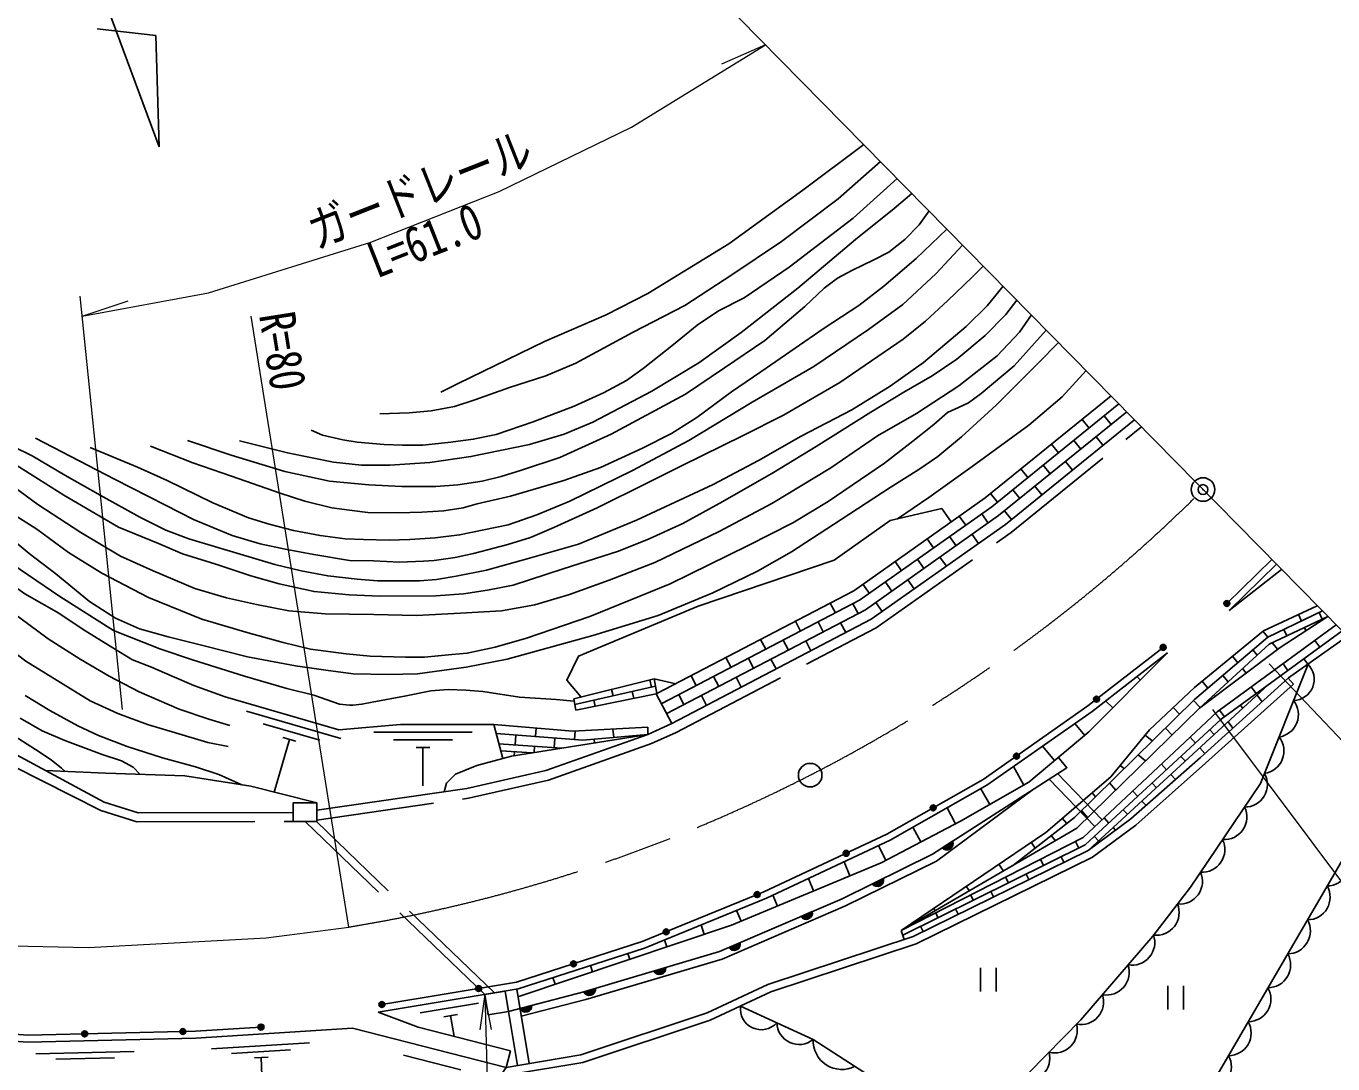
# Model space of a CAD drawing. Units: millimetres at full size, sheet at 1:1000; details may follow other scales. Extents: x 40000 to 680000, y 20000 to 380000.
# Drawn here: x 325136 to 391675, y 266594 to 319427 of the extents above; entities that cross this region are included whole.
import ezdxf
from ezdxf.enums import TextEntityAlignment as Align

# ---------------------------------------------------------------- set-up
doc = ezdxf.new("R2010")
doc.units = ezdxf.units.MM
doc.header["$LTSCALE"] = 1000
doc.header["$PDMODE"] = 32
doc.header["$PDSIZE"] = 500
doc.linetypes.add('CHAIN', pattern=[18.5, 12, -1.5, 3.5, -1.5])
doc.linetypes.add('DASHED', pattern=[7.5, 6, -1.5])
for name, color, linetype, lineweight in [('M-BGD', 7, 'Continuous', 25), ('M-BMK', 2, 'CHAIN', 13), ('M-BMK-OTRS', 5, 'Continuous', 25), ('M-BMK-SRVR', 3, 'Continuous', 25), ('M-STR-HTXT', 7, 'Continuous', 13)]:
    doc.layers.add(name, color=color, linetype=linetype, lineweight=lineweight)
doc.layers.add('M-OTRS', color=6, linetype='Continuous')
doc.styles.add('ＭＳ ゴシック', font='')
doc.styles.get('ＭＳ ゴシック').set_extended_font_data('MS Gothic')

# ---------------------------------------------------------------- blocks, each defined once
blk = doc.blocks.new('open_arrow')
at = {"color": 0, "linetype": 'Continuous', "lineweight": -2}
blk.add_lwpolyline([(7.5, 1.25), (0, 0), (7.5, -1.25)], dxfattribs=at)

msp = doc.modelspace()

# ---------------------------------------------------------------- hatches: boundary and pattern name
at = {"layer": 'M-BGD'}
for points in [[(386125, 290031, -1), (386425, 290031, -1)], [(382887, 287800, -1), (383187, 287800, -1)], [(379521, 285065, -1), (379758, 285249, -0.41421), (379731, 285038, -0.41421)], [(375439, 282177, -1), (375685, 282350, -0.41421), (375648, 282141, -0.41421)], [(371190, 279552, -0.41421), (371247, 279756, -0.41421), (371451, 279700, -1)], [(371781, 277586), (372307, 277925, -0.84072)], [(366756, 277251, -0.41421), (366828, 277450, -0.41421), (367027, 277378, -1)], [(368226, 275759), (368787, 276036, -0.84072)], [(362217, 275155, -1), (362494, 275269, -0.41421), (362412, 275073, -0.41421)], [(364590, 274096), (365164, 274344, -0.84072)], [(357589, 273262, -1), (357867, 273376, -0.41421), (357785, 273180, -0.41421)], [(360917, 272511), (361492, 272759, -0.84072)], [(352862, 271641, -0.41421), (352958, 271830, -0.41421), (353147, 271733, -1)], [(357103, 271317), (357703, 271494, -0.84072)], [(348030, 270408, -1), (348326, 270457, -1)], [(353533, 270258), (354133, 270436, -0.84072)], [(343095, 269617, -1), (343395, 269617, -1)], [(350279, 269415), (350885, 269572, -0.84072)], [(327966, 268116, -1), (328266, 268123, -0.41421), (328120, 267970, -0.41421)], [(332965, 268241, -1), (333265, 268248, -0.41421), (333118, 268094, -0.41421)], [(336945, 268485, -1), (337243, 268448, -1)]]:
    msp.add_hatch(color=256, dxfattribs=at).paths.add_polyline_path(points)

# ---------------------------------------------------------------- linework, layer by layer
for p, q in [((380036, 299591), (380392, 299151)), ((378901, 299403), (379259, 298962)), ((377347, 298145), (377704, 297703)), ((378482, 298332), (378838, 297893)), ((379615, 298522), (379971, 298082)), ((375793, 296886), (376150, 296444)), ((376927, 297074), (377283, 296634)), ((378061, 297263), (378417, 296823)), ((374238, 295627), (374596, 295186)), ((375373, 295815), (375729, 295375)), ((376506, 296005), (376863, 295565)), ((372649, 294477), (372977, 294013)), ((373794, 294590), (374120, 294128)), ((374952, 294746), (375308, 294306)), ((372160, 293436), (372487, 292973)), ((373303, 293550), (373630, 293088)), ((371016, 293322), (371343, 292859)), ((369382, 292168), (369710, 291704)), ((370527, 292282), (370853, 291819)), ((371670, 292396), (371997, 291934)), ((386275, 290031), (388562, 292280)), ((386400, 289683), (388797, 292041)), ((386400, 289683), (389064, 291770)), ((367749, 291014), (368077, 290550)), ((368893, 291127), (369220, 290665)), ((370037, 291242), (370363, 290780)), ((366084, 290058), (366347, 289554)), ((367233, 290017), (367495, 289516)), ((368403, 290088), (368730, 289626)), ((389918, 289471), (390073, 289140)), ((390974, 289574), (391129, 289243)), ((364311, 289132), (364574, 288628)), ((365460, 289091), (365722, 288590)), ((366609, 289053), (366871, 288551)), ((390226, 288813), (390303, 288649)), ((362538, 288206), (362801, 287702)), ((363688, 288165), (363950, 287664)), ((364836, 288127), (365098, 287625)), ((388111, 288616), (388358, 288315)), ((389172, 288707), (389323, 288384)), ((390753, 288148), (391006, 287801)), ((387596, 287668), (387818, 287397)), ((388588, 288034), (388867, 287694)), ((360765, 287280), (361028, 286776)), ((361915, 287239), (362177, 286738)), ((363063, 287201), (363325, 286699)), ((386564, 287349), (386834, 287020)), ((389137, 286969), (389390, 286623)), ((390198, 287212), (390397, 286938)), ((353028, 285174), (357121, 286197)), ((356891, 286139), (356974, 285773)), ((357257, 285448), (357121, 286197)), ((357121, 286197), (358221, 285951)), ((358993, 286354), (359256, 285851)), ((360142, 286313), (360404, 285812)), ((361290, 286275), (361553, 285773)), ((381873, 286134), (381694, 286312)), ((386072, 286372), (386342, 286042)), ((387080, 286720), (387266, 286492)), ((389665, 285932), (389397, 286229)), ((353074, 284887), (357189, 285822)), ((354951, 285654), (355024, 285330)), ((355999, 285552), (356080, 285198)), ((379222, 277464), (388403, 285903)), ((385017, 286081), (385310, 285723)), ((387522, 285790), (387774, 285444)), ((353028, 285174), (353120, 284601)), ((357220, 285428), (353120, 284601)), ((354049, 285109), (354119, 284802)), ((358007, 283921), (357220, 285428)), ((358369, 285388), (358631, 284886)), ((359518, 285349), (359780, 284847)), ((380464, 284715), (380102, 285073)), ((384577, 285092), (384916, 284734)), ((385604, 285365), (385665, 285291)), ((386966, 284855), (387085, 284692)), ((387826, 285373), (388073, 285034)), ((341159, 283167), (336357, 284558)), ((396413, 284298), (382621, 260577)), ((383539, 284735), (383864, 284391)), ((385907, 284610), (386158, 284266)), ((340090, 283071), (337209, 283905)), ((347842, 283474), (342842, 283474)), ((348950, 283864), (349417, 282143)), ((351100, 283684), (351068, 283258)), ((353094, 283533), (353062, 283106)), ((355018, 283637), (355055, 283211)), ((356796, 283363), (356796, 283732)), ((379037, 283315), (378531, 283918)), ((383150, 283691), (383486, 283334)), ((385409, 283606), (385636, 283360)), ((386344, 284011), (386581, 283686)), ((338541, 283113), (337765, 280433)), ((338877, 283016), (338205, 283211)), ((346842, 283084), (343842, 283084)), ((352389, 282663), (349214, 282892)), ((350071, 283333), (350033, 282833)), ((352065, 283182), (352028, 282689)), ((354059, 283124), (354075, 282931)), ((356051, 283298), (356056, 283246)), ((382117, 283333), (382480, 283033)), ((384401, 283223), (384674, 282927)), ((345692, 282694), (344992, 282694)), ((345342, 282694), (345342, 280744)), ((350905, 282428), (349313, 282526)), ((350006, 282483), (349991, 282283)), ((351030, 282761), (351006, 282444)), ((377503, 282031), (376888, 282766)), ((381762, 282329), (382141, 282016)), ((383940, 282248), (384164, 282006)), ((384900, 282683), (385159, 282403)), ((375939, 280791), (375407, 281727)), ((380844, 281790), (381045, 281624)), ((382942, 281854), (383206, 281569)), ((380305, 280898), (380623, 280527)), ((382472, 280890), (382691, 280653)), ((383427, 281329), (383663, 281075)), ((374201, 279802), (373745, 280603)), ((379416, 280399), (379590, 280196)), ((381483, 280486), (381738, 280211)), ((372458, 278822), (372034, 279629)), ((378875, 279494), (379191, 279123)), ((381003, 279532), (381219, 279299)), ((381955, 279976), (382165, 279749)), ((377895, 279100), (378123, 278834)), ((380025, 279118), (380269, 278853)), ((370687, 277892), (370295, 278639)), ((377334, 278218), (377559, 277955)), ((379535, 278174), (379746, 277946)), ((380482, 278622), (380608, 278486)), ((368916, 276962), (368531, 277696)), ((372307, 277925), (371781, 277586)), ((376315, 277879), (376518, 277581)), ((378574, 277920), (378742, 277581)), ((367081, 276169), (366785, 276878)), ((375729, 276963), (375764, 276911)), ((376793, 277010), (376948, 276696)), ((377845, 277139), (377984, 276856)), ((374661, 276755), (374898, 276407)), ((376051, 276253), (376190, 275974)), ((365236, 275398), (364972, 276030)), ((368787, 276036), (368226, 275759)), ((373007, 275631), (373165, 275398)), ((375013, 276099), (375155, 275811)), ((363390, 274628), (363159, 275181)), ((373232, 275188), (373361, 274926)), ((374258, 275368), (374395, 275091)), ((361545, 273857), (361314, 274408)), ((365164, 274344), (364590, 274096)), ((371353, 274506), (371432, 274390)), ((371451, 274277), (371568, 274041)), ((372464, 274483), (372600, 274209)), ((359662, 273186), (359501, 273666)), ((370671, 273598), (370805, 273327)), ((357765, 272550), (357646, 272907)), ((369699, 273382), (369849, 272929)), ((355869, 271915), (355769, 272213)), ((361492, 272759), (360917, 272511)), ((353972, 271280), (353866, 271598)), ((357703, 271494), (357103, 271317)), ((373734, 271482), (373734, 270282)), ((374534, 271482), (374534, 270282)), ((352076, 270644), (351963, 270983)), ((354133, 270436), (353533, 270258)), ((383264, 270568), (383264, 269368)), ((384064, 270568), (384064, 269368)), ((348166, 269680), (345206, 269191)), ((350885, 269572), (350279, 269415)), ((347095, 269108), (346405, 268994)), ((346750, 269051), (346925, 267990)), ((339569, 267668), (334579, 267359)), ((330633, 267232), (325634, 267107)), ((329641, 266907), (326642, 266832)), ((338590, 267307), (335595, 267122)), ((337460, 266936), (336762, 266893)), ((337111, 266915), (337221, 263556)), ((347264, 266291), (344357, 267031)), ((349578, 266413), (349793, 267260))]:
    msp.add_line(p, q, dxfattribs=at)
at = {"layer": 'M-BGD', "linetype": 'DASHED'}
for p, q in [((377231, 281095), (379558, 278680)), ((377660, 281371), (379922, 279022)), ((330776, 278924), (338736, 278938)), ((348489, 270129), (339336, 278938)), ((348982, 270210), (339913, 278938)), ((350115, 270397), (350750, 266610)), ((349696, 269264), (350158, 266511))]:
    msp.add_line(p, q, dxfattribs=at)
at = {"layer": 'M-BGD'}
for points in [[(367784, 313403), (364682, 311070), (360920, 308336), (356801, 305807), (354676, 304728), (351523, 303370), (347134, 301228), (346245, 300793)], [(368638, 312535), (366477, 310637), (363603, 308461), (361078, 306772), (358681, 305199), (356016, 303823), (353124, 302274), (351596, 301630), (349756, 301022), (347976, 300406), (346944, 300068), (345755, 299845), (344642, 299734), (343144, 299691)], [(369486, 311674), (367243, 309647), (363984, 307161), (361706, 305602), (360394, 304926), (359299, 304210), (358095, 303223), (356554, 301993), (355702, 301385), (354539, 300763), (353038, 300074), (350948, 299285), (349068, 298636), (347905, 298393), (346769, 298244), (345336, 298095), (344295, 298095), (343362, 298122), (341989, 298239), (341268, 298362), (340226, 298609), (339657, 298864)], [(335995, 298308), (338442, 297707), (340780, 297231), (342217, 297081), (343661, 297081), (345686, 297214), (347783, 297515), (350769, 298125), (352531, 298659), (353993, 299269), (356993, 300840), (359390, 302292), (361539, 303823), (364432, 306080), (367374, 308563), (369337, 310141), (370234, 310913)], [(333353, 298335), (335575, 297593), (338305, 296747), (340583, 296267), (342589, 296082), (344265, 295990), (345994, 295997), (347113, 296080), (348361, 296265), (349323, 296506), (350359, 296829), (352316, 297469), (354924, 298662), (358711, 300698), (360703, 302033), (362747, 303429), (364793, 305161), (365764, 306085), (366458, 306594), (367179, 306991), (368298, 307537), (369066, 307916), (369873, 308566), (370604, 309315), (371114, 310018)], [(331472, 298047), (333626, 297200), (335586, 296511), (338075, 295655), (339324, 295239), (340696, 294909), (341608, 294780), (342541, 294672), (344082, 294656), (345281, 294685), (346408, 294750), (347392, 294900), (348110, 295101), (349797, 295503), (352509, 296287), (354391, 296961), (356520, 297947), (357992, 298686), (359284, 299504), (361053, 300806), (362539, 301826), (365773, 304054), (367535, 305198), (368805, 306181), (370452, 307605), (372022, 309095)], [(328403, 297977), (330799, 296982), (332313, 296303), (334641, 295159), (336456, 294402), (337503, 294077), (338743, 293748), (340102, 293489), (341384, 293321), (342322, 293284), (343618, 293263), (344676, 293284), (345965, 293368), (347205, 293522), (349688, 294041), (351148, 294540), (352815, 295240), (356005, 296810), (358873, 298332), (362098, 300281), (365254, 302104), (368031, 303977), (369771, 305255), (371452, 306816), (372824, 308280)], [(325616, 298443), (329635, 296364), (332236, 295034), (333654, 294304), (335621, 293495), (337051, 293066), (338330, 292805), (339783, 292527), (341601, 292222), (342816, 292203), (344147, 292142), (345373, 292185), (345921, 292220), (346974, 292368), (347914, 292585), (349662, 293037), (350816, 293386), (351999, 293899), (354218, 294908), (356815, 296199), (358537, 297059), (361620, 298567), (363699, 299627), (366565, 301292), (369786, 303494), (370925, 304407), (372075, 305454), (373310, 306646), (373876, 307211)], [(323393, 298547), (325440, 297554), (327111, 296562), (328903, 295545), (330918, 294425), (332251, 293759), (333413, 293324), (334891, 292876), (337802, 292014), (339134, 291699), (340491, 291433), (341993, 291263), (343022, 291191), (345173, 291189), (346032, 291261), (347038, 291431), (348576, 291733), (350768, 292338), (353256, 293055), (356223, 294278), (360127, 296085), (362428, 297320), (364600, 298558), (367180, 299889), (369133, 301102), (370828, 302301), (373000, 304133), (374078, 305186), (374878, 306191)], [(324154, 297388), (327052, 295552), (329841, 293916), (331880, 293085), (333101, 292562), (334797, 292035), (336581, 291445), (338016, 291029), (339800, 290641), (341584, 290466), (343153, 290413), (345992, 290424), (347400, 290517), (348634, 290719), (349935, 290960), (352484, 291791), (355294, 292705), (356863, 293322), (358567, 294099), (360606, 295226), (363186, 296706), (365372, 298019), (368149, 299776), (369829, 300785), (371278, 301629), (372525, 302474), (373974, 303681), (375020, 304753), (375583, 305475)], [(323929, 296392), (325733, 295078), (327925, 293645), (329948, 292449), (331600, 291690), (333725, 290797), (335343, 290326), (336861, 289989), (338505, 289663), (340359, 289511), (342838, 289478), (345013, 289427), (347255, 289545), (349335, 289664), (351038, 289967), (352808, 290489), (354831, 291214), (357141, 292124), (360421, 293694), (363101, 295126), (366119, 296946), (368485, 298570), (370474, 299699), (372633, 301115), (374588, 302648), (375718, 303844), (376325, 304721)], [(323632, 295112), (325676, 293822), (327299, 292631), (328987, 291585), (331369, 290342), (334085, 289238), (336440, 288532), (338220, 288048), (339608, 287708), (341427, 287472), (342657, 287355), (344459, 287300), (345415, 287300), (346815, 287431), (347587, 287496), (349014, 287810), (350614, 288272), (353837, 289373), (357927, 291039), (361898, 292982), (364173, 294133), (365972, 295219), (368837, 297169), (370283, 298290), (371350, 299153), (372051, 299762), (372609, 300006), (373117, 300250), (373758, 300717), (375448, 302134), (377082, 303951)], [(323880, 293743), (325287, 292573), (326648, 291550), (328366, 290135), (329693, 289291), (330909, 288740), (332375, 288334), (334130, 287895), (336415, 287310), (338857, 286860), (340398, 286635), (341782, 286455), (343568, 286420), (345065, 286453), (345928, 286571), (347537, 286792), (349627, 287190), (353999, 288407), (357323, 289425), (360110, 290584), (362375, 291682), (364113, 292662), (366242, 294047), (369135, 295939), (370595, 296856), (371556, 297512), (372758, 298526), (374537, 300131), (376673, 302266), (377698, 303325)], [(289900, 301670), (301659, 295831), (308880, 292074), (317366, 287011), (322946, 282929), (324235, 282544), (329112, 279912), (330844, 279374), (338735, 279388)], [(369499, 294339), (371104, 295428), (373300, 297008), (376192, 299119), (377894, 300557), (379107, 301892)], [(294272, 300665), (295712, 299729), (297413, 298966), (298957, 298446), (300518, 297700), (302132, 297163), (303207, 296798), (304283, 296296), (305619, 295741), (306868, 295030), (308447, 293989), (310519, 292663), (312271, 291484), (314092, 290079), (315498, 288970), (316660, 288241), (318817, 286882), (321072, 285286), (322911, 284159), (324768, 283136), (325621, 282603), (326406, 282066), (326943, 281649), (327105, 281488)], [(357219, 285430), (357257, 285448), (367278, 290681), (373970, 295410), (380379, 300600)], [(357482, 284926), (357508, 284938), (367575, 290196), (374313, 294957), (380779, 300193)], [(357745, 284424), (357757, 284429), (367870, 289711), (374655, 294506), (381178, 299787)], [(310144, 299018), (312108, 298309), (314160, 297410), (315376, 296815), (316643, 295891), (317738, 295138), (318751, 294264), (319815, 293289), (321082, 292086), (322488, 290997), (323527, 290212), (324811, 289296), (326255, 288232), (327889, 287194), (329372, 286333), (330897, 285542), (332924, 284656), (334445, 284149), (335509, 283820)], [(312647, 299033), (314174, 298070), (315463, 297419), (316990, 296494), (318454, 295556), (319956, 294505), (321482, 293179), (322688, 292198), (323902, 291348), (325078, 290522), (326805, 289546), (328036, 288705), (329550, 287779), (330551, 287166), (331515, 286791), (332579, 286341), (333680, 285865), (335277, 285277)], [(339936, 279504), (347570, 280612), (351598, 281524), (356796, 283363), (358007, 283921), (368166, 289227), (374997, 294054), (381576, 299382)], [(308349, 298747), (311243, 297364), (313039, 296403), (314126, 295740), (315796, 294551), (317276, 293311), (321439, 289881), (325114, 287097), (328397, 285085), (329799, 284428), (331320, 283879), (332738, 283445), (334385, 282953), (335425, 282751)], [(353406, 285268), (352667, 286136), (353254, 287355), (359363, 289899), (366282, 292240), (369134, 294254), (371763, 294868), (372243, 294189)], [(324408, 292051), (326847, 290388), (329582, 288653), (331938, 287725), (333615, 287157), (336249, 286340), (338414, 285700), (339787, 285368), (341089, 284911), (341604, 284854), (341794, 284861), (342236, 284901), (342755, 285002), (344404, 285309), (345739, 285583), (346621, 285651), (347528, 285617), (348393, 285549), (350250, 285266), (352133, 285138), (353047, 285055)], [(369699, 273382), (377052, 278380), (380366, 281210), (382343, 283607), (384622, 285758), (388138, 288638), (390882, 289921)], [(375363, 276677), (378517, 279143), (384637, 285151), (388355, 288313), (391144, 289655)], [(369699, 273382), (378644, 278587), (384883, 284704), (388993, 287789), (391416, 289379)], [(369699, 273382), (378957, 278116), (385787, 284523), (391843, 288944)], [(391416, 289379), (388432, 287960), (384883, 284704)], [(285397, 269445), (285762, 269528), (288007, 269238), (295873, 267586), (299418, 267255), (305178, 264777), (305907, 266470), (318341, 264163), (324996, 263576), (334029, 263452), (345292, 263820), (348186, 264447), (349578, 266413), (353383, 267052), (359822, 269185), (362903, 270627), (370297, 273077), (379222, 277464), (381387, 279061), (384930, 282196), (389415, 286245), (392415, 288363)], [(369774, 273155), (379068, 277742), (385989, 284142), (392148, 288634)], [(343060, 269232), (350186, 270409), (356621, 272488), (362836, 275030), (369131, 277976), (374062, 280784), (379410, 284535), (383252, 287524)], [(343245, 269617), (350103, 270750), (356500, 272817), (362696, 275351), (368970, 278288), (373875, 281080), (379202, 284817), (383037, 287800)], [(383252, 287524), (379255, 283497), (376201, 280940), (372713, 278956), (368666, 276831), (361056, 273653), (350180, 270009)], [(390416, 286952), (387995, 280861), (384425, 275593), (382505, 273102), (378840, 268834), (370843, 260694), (369973, 254800)], [(288882, 268645), (295814, 267190), (299318, 266863), (305387, 264251), (306148, 266018), (318287, 263766), (324975, 263176), (334033, 263052), (345341, 263421), (348422, 264089), (349808, 266047), (353479, 266663), (359970, 268813), (363051, 270254), (370448, 272706), (379431, 277121), (381639, 278749), (385197, 281898), (389665, 285932)], [(325081, 285350), (326337, 284587), (327763, 283812), (328820, 283306), (330277, 282747), (332087, 282168), (333752, 281713), (334942, 281320), (336117, 280804)], [(348950, 283864), (344195, 283864), (341067, 283600), (335277, 285277)], [(324827, 284197), (325945, 283551), (327104, 283053), (328195, 282649), (329003, 282339), (329986, 282029), (330592, 281706), (330944, 281331)], [(356796, 283732), (352972, 283527), (348950, 283864)], [(346421, 280445), (346542, 280891), (346996, 281351), (348094, 281784), (349844, 282259), (356796, 283363)], [(349073, 283409), (353491, 283074), (356796, 283363)], [(349696, 269264), (353533, 270258), (360449, 272309), (366692, 275003), (371291, 277270), (378130, 281674), (377697, 282192)], [(324475, 281743), (328943, 279493), (330776, 278924)], [(339936, 279888), (336570, 280734), (333220, 281253), (329193, 281391), (326104, 281535)], [(350346, 269019), (353640, 269872), (360586, 271932), (366860, 274640), (371488, 276922), (376434, 280582)], [(300344, 270249), (314182, 268504), (325227, 267697), (333772, 267911), (341761, 268404), (349578, 266413)], [(303233, 270238), (314217, 268852), (325236, 268048), (333757, 268260), (337094, 268467)], [(361511, 269534), (365213, 267837), (370712, 264291)], [(349793, 267260), (345096, 268456), (343060, 269232)]]:
    msp.add_lwpolyline(points, dxfattribs=at)
at = {"layer": 'M-BGD', "linetype": 'DASHED'}
msp.add_lwpolyline([(339936, 278998), (347661, 280120), (351737, 281042), (356984, 282899), (358228, 283472), (368427, 288800), (375299, 293655), (381929, 299024)], dxfattribs=at)
at = {"layer": 'M-BGD'}
for points in [[(338736, 278938), (339936, 278938), (339936, 279888), (338736, 279888)], [(348489, 270129), (349525, 270300), (349696, 269264), (348660, 269093)]]:
    msp.add_lwpolyline(points, close=True, dxfattribs=at)
for centre in [(386275, 290031), (383037, 287800), (379639, 285157), (375562, 282263), (371321, 279626), (366891, 277315), (362356, 275212), (357728, 273319), (353004, 271687), (348178, 270432), (343245, 269617), (328116, 268120), (333115, 268244), (337094, 268467)]:
    msp.add_circle(centre, 150, dxfattribs=at)
for centre, radius, start, end in [((389646, 286169), 1076, 271.66605, 45.69594), ((388761, 284382), 1160, 278.80108, 37.8307), ((388022, 282523), 1160, 278.80108, 37.8307), ((387192, 280817), 1152, 269.57045, 29.06711), ((386135, 279167), 1160, 266.36488, 25.3945), ((372015, 277801), 318, 222.66801, 22.88574), ((385014, 277511), 1160, 266.36488, 25.3945), ((391380, 276814), 1160, 270.31052, 29.34014), ((383877, 275890), 1160, 264.44465, 23.52025), ((368483, 275947), 318, 216.13487, 16.3526), ((390375, 275085), 1160, 270.31052, 29.34014), ((364856, 274270), 318, 213.2351, 13.45283), ((382688, 274303), 1160, 262.857, 21.88662), ((389370, 273356), 1160, 270.31052, 29.34014), ((381446, 272775), 1160, 259.93096, 18.96479), ((361183, 272685), 318, 213.2351, 13.45283), ((388365, 271627), 1160, 270.31052, 29.34014), ((357388, 271458), 318, 206.4082, 6.62593), ((380145, 271257), 1160, 259.83737, 18.86699), ((353818, 270399), 318, 206.4082, 6.62593), ((387359, 269898), 1160, 270.31052, 29.34014), ((350569, 269546), 318, 204.41702, 4.63475), ((362569, 269398), 1066, 172.69283, 318.07858), ((378839, 269751), 1160, 259.22476, 18.2836), ((364493, 268710), 1131, 181.24356, 309.52785), ((377501, 268311), 1160, 255.99183, 15.02145), ((386354, 268169), 1160, 270.31052, 29.34014), ((366671, 267769), 1459, 177.31917, 297.04007), ((376100, 266884), 1160, 255.99183, 15.02145), ((385349, 266440), 1160, 270.31052, 29.34014)]:
    msp.add_arc(centre, radius, start, end, dxfattribs=at)
at = {"layer": 'M-BMK'}
msp.add_lwpolyline([(202277, 287273), (307728, 273744), (319730, 272693), (328309, 272526), (337355, 273015), (341566, 273560)], dxfattribs=at)
msp.add_arc((328595, 352501), 80000, 279.33076, 314.90077, dxfattribs=at)
at = {"layer": 'M-BMK-OTRS'}
msp.add_line((413585, 266841), (359852, 321467), dxfattribs=at)
at = {"layer": 'M-BMK-SRVR'}
for p, q in [((320427, 344258), (331907, 313288)), ((331733, 318952), (328751, 319283)), ((331907, 313288), (331733, 318952))]:
    msp.add_line(p, q, dxfattribs=at)
for centre in [(385065, 295835), (365058, 281294)]:
    msp.add_circle(centre, 600, dxfattribs=at)
at = {"layer": 'M-OTRS'}
msp.add_point((385065, 295835), dxfattribs=at)
at = {"layer": 'M-STR-HTXT'}
for p, q in [((362792, 318479), (360542, 317497)), ((330047, 284642), (327892, 305679)), ((327996, 304662), (330324, 305442)), ((341566, 273560), (336602, 304658)), ((388428, 286955), (407441, 266920)), ((405146, 258462), (385561, 284636))]:
    msp.add_line(p, q, dxfattribs=at)
for points in [[(327996, 304662), (334421, 305855), (342693, 308423), (349220, 311004), (355961, 314283), (362792, 318479)], [(348489, 270129), (349192, 244709), (370842, 244709)]]:
    msp.add_lwpolyline(points, dxfattribs=at)

# ---------------------------------------------------------------- block references
at = {"layer": 'M-STR-HTXT', "xscale": 240, "yscale": 240, "rotation": 271.6}
msp.add_blockref('open_arrow', (348489, 270129), dxfattribs=at)

# ---------------------------------------------------------------- texts
at = {"layer": 'M-STR-HTXT', "style": 'ＭＳ ゴシック', "width": 0.8}
msp.add_text('ガードレール', height=1833, rotation=21.579, dxfattribs=at).set_placement((345708, 309757), align=Align.BOTTOM_CENTER)
msp.add_text('L=61.0', height=1833, rotation=21.579, dxfattribs=at).set_placement((345101, 309375), align=Align.TOP_CENTER)
msp.add_text('R=80', height=1833, rotation=279.069, dxfattribs=at).set_placement((336449, 304634), align=Align.BOTTOM_LEFT)

doc.saveas('drawing.dxf')
